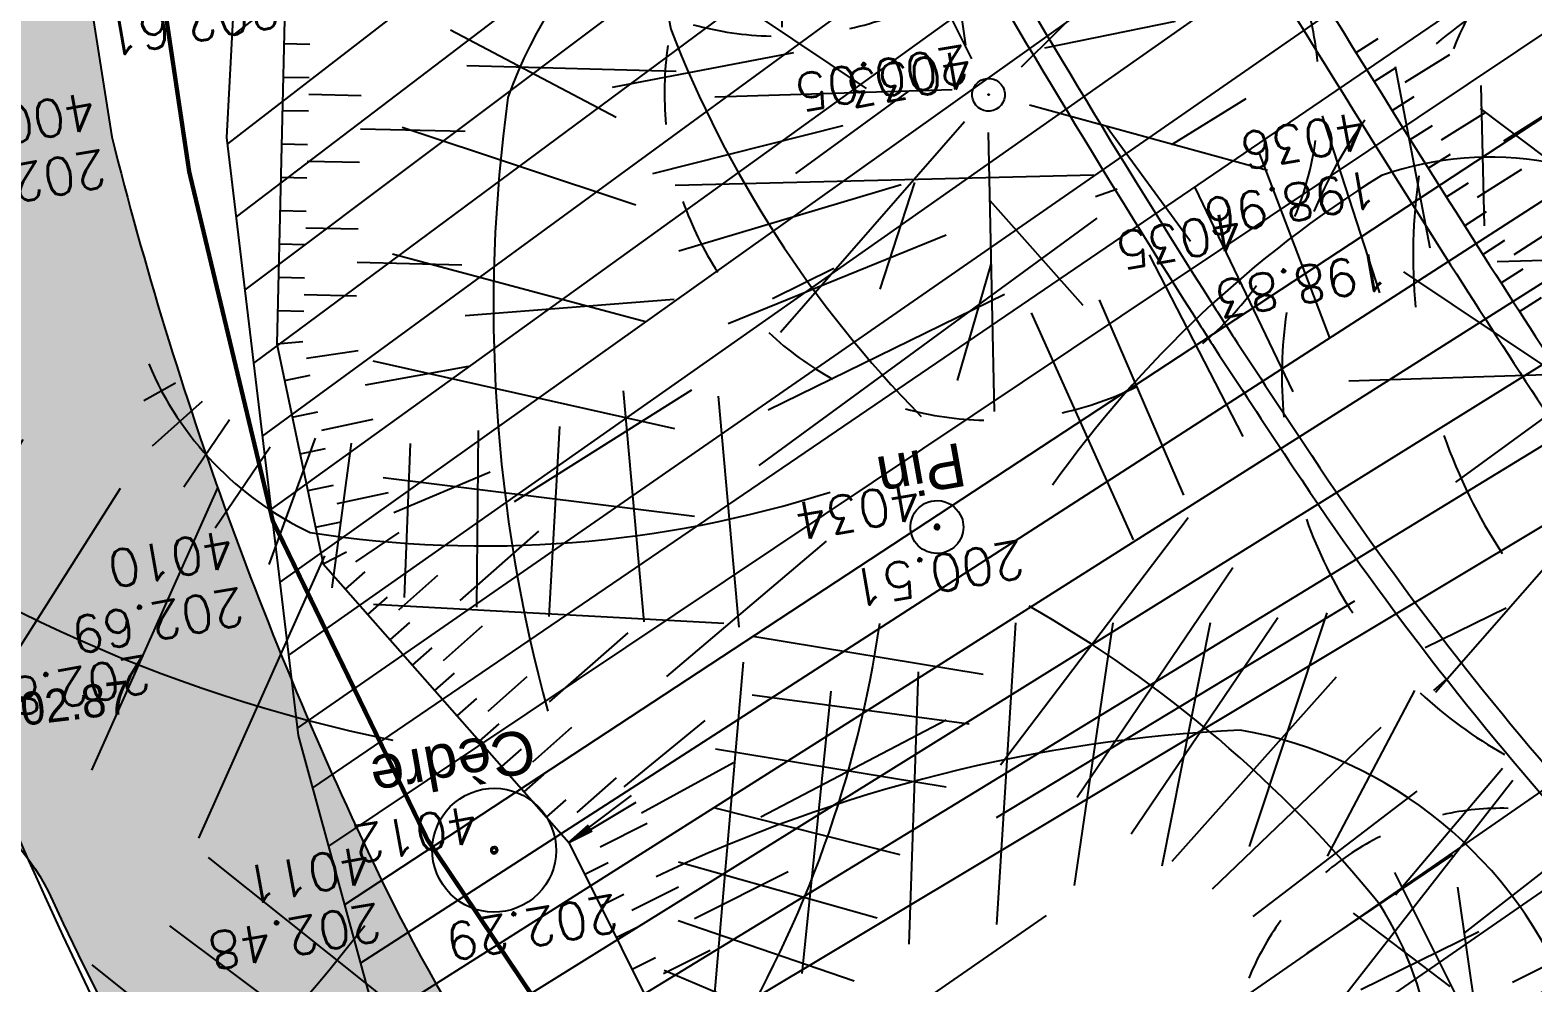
# Model space of a CAD drawing. Extents: x -2313930 to 3286427, y -3858277 to 2572692.
# Drawn here: x 471482 to 485261, y -311919 to -303184 of the extents above; entities that cross this region are included whole.
import ezdxf
from ezdxf.enums import TextEntityAlignment as Align
from ezdxf.lldxf.tags import DXFTag

# ---------------------------------------------------------------- set-up
doc = ezdxf.new("R2010")
doc.units = 0
for name, color, linetype, lineweight in [('_GAZELEC-RESERVATION 2', 132, 'Continuous', 18), ('Fond topo - P', 252, 'Continuous', 50), ('Fond topo - VOI', 252, 'Continuous', 25)]:
    doc.layers.add(name, color=color, linetype=linetype, lineweight=lineweight)
for name, color, linetype in [('Fond topo - ESPACE_BOISE', 252, 'Continuous'), ('Fond topo - TAL', 252, 'Continuous'), ('Fond topo - TAL_HAC', 252, 'Continuous'), ('Fond topo - VEG', 252, 'Continuous'), ('Fond topo - VEG_TXT_ESSENCE', 252, 'Continuous'), ('Fond topo - Z_500', 252, 'Continuous'), ('prlm-GAZ', 20, 'Continuous'), ('prlm-VRD', 2, 'Continuous'), ('SA - béton balayé', 252, 'Continuous'), ('SA - EBC', 252, 'Continuous'), ('SA - ECL-réso', 252, 'Eclairage public'), ('SA - emmarchements', 252, 'Continuous'), ('SA - EP-réso', 252, 'EP'), ('SA - EU-réso', 252, 'EU'), ('SA - limite revêtement', 252, 'Continuous')]:
    doc.layers.add(name, color=color, linetype=linetype)
for name, color, linetype, plot in [('Fond topo - N', 252, 'Continuous', False), ('Fond topo - NCACHE', 252, 'Continuous', False), ('Fond topo - ZCACHE', 252, 'Continuous', False)]:
    doc.layers.add(name, color=color, linetype=linetype, plot=plot)
doc.styles.add('2000_ARIAL', font='arial.ttf', dxfattribs={"height": 0.400000006})
doc.styles.add('Arial', font='arial.ttf')
doc.styles.add('Lignes', font='arial.ttf', dxfattribs={"height": 0.35})
doc.styles.add('SIMPLEX', font='simplex_.ttf', dxfattribs={"height": 1.25})
tags = doc.linetypes.add('Eclairage public', pattern='A,5,-0.25,["ECL",Lignes,S=1,R=0,X=0,Y=-0.18],-1.25', length=6.5).pattern_tags.tags
tags[15:16] = [DXFTag(74, 4), DXFTag(75, 0), DXFTag(340, '0'), DXFTag(46, 0.0), DXFTag(50, 0.0), DXFTag(44, 0.0), DXFTag(45, 0.0)]
tags[4:5] = [DXFTag(74, 4), DXFTag(75, 0), DXFTag(340, '0'), DXFTag(46, 0.0), DXFTag(50, 0.0), DXFTag(44, 0.0), DXFTag(45, 0.0)]
tags = doc.linetypes.add('EP', pattern='A,5,-0.25,["EP",Lignes,S=1,R=0,X=0,Y=-0.18],-1.25', length=6.5).pattern_tags.tags
tags[15:16] = [DXFTag(74, 4), DXFTag(75, 0), DXFTag(340, '0'), DXFTag(46, 0.0), DXFTag(50, 0.0), DXFTag(44, 0.0), DXFTag(45, 0.0)]
tags[4:5] = [DXFTag(74, 4), DXFTag(75, 0), DXFTag(340, '0'), DXFTag(46, 0.0), DXFTag(50, 0.0), DXFTag(44, 0.0), DXFTag(45, 0.0)]
tags = doc.linetypes.add('EU', pattern='A,5,-0.25,["EU",Lignes,S=1,R=0,X=0,Y=-0.18],-1.25', length=6.5).pattern_tags.tags
tags[15:16] = [DXFTag(74, 4), DXFTag(75, 0), DXFTag(340, '0'), DXFTag(46, 0.0), DXFTag(50, 0.0), DXFTag(44, 0.0), DXFTag(45, 0.0)]
tags[4:5] = [DXFTag(74, 4), DXFTag(75, 0), DXFTag(340, '0'), DXFTag(46, 0.0), DXFTag(50, 0.0), DXFTag(44, 0.0), DXFTag(45, 0.0)]
tags = doc.linetypes.add('L1', pattern=[1.0000000298023224, 0.6000000238418579, -0.4000000059604645]).pattern_tags.tags
tags[6:7] = [DXFTag(74, 4), DXFTag(75, 0), DXFTag(340, '0'), DXFTag(46, 0.0), DXFTag(50, 0.0), DXFTag(44, 0.0), DXFTag(45, 0.0)]
tags[4:5] = [DXFTag(74, 4), DXFTag(75, 0), DXFTag(340, '0'), DXFTag(46, 0.0), DXFTag(50, 0.0), DXFTag(44, 0.0), DXFTag(45, 0.0)]
tags = doc.linetypes.add('L16', pattern=[0.37500001490116125, 0.300000011920929, -0.07500000298023224]).pattern_tags.tags
tags[6:7] = [DXFTag(74, 4), DXFTag(75, 0), DXFTag(340, '0'), DXFTag(46, 0.0), DXFTag(50, 0.0), DXFTag(44, 0.0), DXFTag(45, 0.0)]
tags[4:5] = [DXFTag(74, 4), DXFTag(75, 0), DXFTag(340, '0'), DXFTag(46, 0.0), DXFTag(50, 0.0), DXFTag(44, 0.0), DXFTag(45, 0.0)]
tags = doc.linetypes.add('L8', pattern=[0.22500000894069674, 0.1500000059604645, -0.07500000298023224]).pattern_tags.tags
tags[6:7] = [DXFTag(74, 4), DXFTag(75, 0), DXFTag(340, '0'), DXFTag(46, 0.0), DXFTag(50, 0.0), DXFTag(44, 0.0), DXFTag(45, 0.0)]
tags[4:5] = [DXFTag(74, 4), DXFTag(75, 0), DXFTag(340, '0'), DXFTag(46, 0.0), DXFTag(50, 0.0), DXFTag(44, 0.0), DXFTag(45, 0.0)]

# ---------------------------------------------------------------- blocks, each defined once
blk = doc.blocks.new('PTOPO')
at = {"layer": 'Fond topo - NCACHE', "style": 'SIMPLEX'}
blk.add_attdef('MAT', text='', height=0.34, dxfattribs=at).set_placement((0.09999999986030161, -0.09999999962747097), align=Align.TOP_LEFT)
at = {"layer": 'Fond topo - ZCACHE', "style": 'SIMPLEX'}
blk.add_attdef('ALT', (0.09999999986030161, 0.09999999962747097), '', height=0.34, dxfattribs=at)
blk = doc.blocks.new('VEG14')
at = {"ltscale": 2, "flags": 128}
for points in [[(0.5, 0, -1), (-0.5, 0, -1)], [(0.016, 0, -1), (-0.016, 0, -1)]]:
    blk.add_lwpolyline(points, format="xyb", close=True, dxfattribs=at)
blk = doc.blocks.new('RESINEUX')
at = {"ltscale": 2}
for p, q in [((-0.11416789, 0.298849749), (-0.014171327, 0.318849062)), ((-0.11416789, 0.258851124), (-0.004171670000000001, 0.288850093)), ((-0.104168234, 0.218852498), (0.015827643, 0.258851124)), ((0.325816989, 0.248851468), (0.345816302, 0.168854217)), ((0.365815615, 0.248851468), (0.365815615, 0.188853529)), ((0.285818364, 0.238851811), (0.325816989, 0.15885456)), ((0.395814584, 0.238851811), (0.395814584, 0.188853529)), ((0.425813553, 0.228852155), (0.415813896, 0.188853529)), ((-0.094168577, 0.178853873), (0.015827643, 0.218852499)), ((0.245819739, 0.218852498), (0.29581802, 0.138855248)), ((0.445812866, 0.208852842), (0.435813209, 0.188853529)), ((0.205821113, 0.198853186), (0.265819051, 0.108856279)), ((-0.094168577, 0.128855591), (0.035826955, 0.18885353)), ((0.165822488, 0.178853873), (0.225820426, 0.07885731)), ((-0.08416892100000001, 0.08885696600000001), (0.035826955, 0.148854904)), ((0.115824206, 0.148854904), (0.205821113, 0.038858684)), ((-0.074169264, 0.058857997), (0.05582626800000001, 0.118855935)), ((0.06582592400000001, 0.118855935), (0.155822831, 0.008859715)), ((-0.124167546, -0.091136848), (-0.11416789, 0.098856622)), ((-0.41415758, 0.018859372), (-0.374158955, 0.08885696600000001)), ((-0.374158955, -0.011139597), (-0.33416033, 0.08885696600000001)), ((-0.33416033, -0.03113891), (-0.294161704, 0.08885696600000001)), ((-0.294161704, -0.051138223), (-0.264162735, 0.08885696600000001)), ((-0.254163079, -0.06113787900000001), (-0.234163766, 0.08885696600000001)), ((-0.204164797, -0.071137536), (-0.204164797, 0.08885696600000001)), ((-0.164166172, -0.08113719200000001), (-0.164166172, 0.08885696600000001)), ((0.045826612, -0.14113513), (0.125823863, -0.001139941)), ((0.09582489300000001, -0.151134786), (0.175822144, -0.03113891)), ((0.135823519, -0.161134443), (0.225820426, -0.051138223)), ((-0.104168234, -0.06113787900000001), (0.025827299, -0.14113513)), ((0.185821801, -0.171134099), (0.265819051, -0.08113719200000001)), ((-0.11416789, -0.101136505), (-0.004171670000000001, -0.171134099)), ((0.235820082, -0.191133412), (0.315817333, -0.111136161)), ((-0.124167546, -0.151134786), (-0.014171327, -0.211132724)), ((0.275818708, -0.201133068), (0.345816302, -0.151134786)), ((-0.134167203, -0.191133412), (-0.014171327, -0.261131006)), ((-0.134167203, -0.231132037), (-0.034170639, -0.301129632)), ((-0.144166859, -0.271130662), (-0.054169952, -0.341128257)), ((-0.154166515, -0.311129288), (-0.074169264, -0.3911265390000001)), ((-0.174165828, -0.341128257), (-0.124167546, -0.411125851)), ((-0.204164797, -0.36112757), (-0.174165828, -0.431125164)), ((-0.234163766, -0.381126882), (-0.22416411, -0.431125164)), ((-0.264162735, -0.3911265390000001), (-0.264162735, -0.431125164))]:
    blk.add_line(p, q, dxfattribs=at)
for centre, major_axis, ratio, start_param, end_param in [((0.626553274, 0.375004286), (0.495806787, 0.495806787), 0.9999999999992479, 2.407115294926716, 2.808261770600389), ((0.346817063, 0.020858942), (0.141416496, 0.141416496), 0.9999999999984862, 0.2082352305735228, 0.9403659464662355), ((0.6156107310000001, -0.413017298), (-0.494244527, 0.494244527), 0.9999999999994863, 5.940864207087385, 6.402329262634387), ((-0.271161699, 0.231851691), (-0.148487321, 0.148487321), 0.999999999999426, 1.039500649605982, 1.948537937165391), ((-0.132308309, 0.771717634), (0.5413446150000001, 0.5413446150000001), 0.999999999999071, 3.63264165587472, 4.003214602841574), ((0, 0), (-0.001131371, 0.001131371), 0.99999999997417, 3.926990817000156, 7.06858347058995), ((0, 0), (-0.001131371, 0.001131371), 0.99999999997417, 0.7853981634103633, 3.926990817000156), ((-0.091248273, -0.737988308), (0.495574425, 0.495574425), 0.9999999999996342, 0.1822567691657557, 0.5883250715815413), ((-0.744748968, -0.046828497), (-0.4953887950000001, 0.4953887950000001), 0.9999999999996526, 3.509030027783859, 3.906773112117224), ((0.162823386, -0.300130027), (-0.141416496, 0.141416496), 0.9999999999997603, 3.670881203304562, 4.697745667496582), ((-0.265161906, -0.212133051), (-0.141416496, 0.141416496), 0.9999999999999891, 2.259520706035595, 3.289317319450373)]:
    blk.add_ellipse(centre, major_axis=major_axis, ratio=ratio, start_param=start_param, end_param=end_param, dxfattribs=at)
blk = doc.blocks.new('VEG12')
at = {"ltscale": 2}
for p, q in [((0.01815258799999997, 0.057406781), (0.100441039, 0.47293725)), ((0.05749608, 0.253444298), (0.145517598, 0.414706841)), ((0.037902722, 0.15845596), (-0.06593155700000003, 0.344147082)), ((-0.158788295, 0.086017079), (-0.245985314, 0.284587218)), ((0.04981112299999996, 0.033821695), (0.391570728, 0.285894318)), ((0.143890955, 0.107467204), (0.230033352, 0.253971609)), ((0.2917471699999999, 0.208620217), (0.392372872, 0.233301274)), ((-0.05229389700000003, 0.02983962500000001), (-0.383643778, 0.204631851)), ((-0.25001839, 0.135126714), (-0.3755999820000001, 0.091127132)), ((0.122915307, -0.02992704099999999), (0.317230371, 0.05540147100000001)), ((0.057557527, -0.01766878999999999), (0.411943876, -0.08413611500000001)), ((-0.05265807700000003, -0.029192154), (-0.412380265, -0.256628677)), ((-0.09359106700000003, -0.049762263), (-0.2956446150000001, -0.04653133200000001)), ((0.184132294, -0.04763066399999999), (0.323120213, -0.192805613)), ((0.01825986499999999, -0.057372749), (0.107637982, -0.4128258760000001)), ((0.02259491799999996, -0.07955337300000001), (0.001649748999999978, -0.36183712)), ((-0.151821475, -0.09483882200000002), (-0.2999525240000001, -0.315936062)), ((0.05371548199999998, -0.188497704), (0.197263789, -0.356749422))]:
    blk.add_line(p, q, dxfattribs=at)
for start, end in [(90, 103.8461539085843), (62.30769199853572, 76.15384597947835), (117.6923078993823, 131.5384619204946), (34.61538499867542, 48.46153799321151), (145.3846149358338, 159.2307690506909), (6.923076979206323, 20.76923090842763), (173.0769230068974, 186.9230769931026), (339.2307689837768, 353.0769230207937), (200.7692310571047, 214.6153850641662), (311.5384620067885, 325.3846150013246), (228.4615380795054, 242.3076921006177), (283.8461540205217, 297.6923080014643), (256.1538460914157, 270)]:
    blk.add_arc((0, 0), 0.496982058, start, end, dxfattribs=at)
blk = doc.blocks.new('A$C1F970F0F')
at = {"layer": 'SA - béton balayé'}
h = blk.add_hatch(dxfattribs=at)
h.set_pattern_fill('BETON_BALAYE', color=256, scale=49.99999999999999, angle=-10.72360141139323, style=0, pattern_type=2)
h.set_pattern_definition([(349.2763985886067, (-277130161.1279894, -473864756.7787022), (117.3825536141096, 28.65896207176165), [749.9999999999999, -99.99999999999999, 250, -49.99999999999999]), (349.2763985886067, (-277130091.1375459, -473864744.5890418), (-36.75306622226226, 74.64222748057564), [150, -16.5, 299.9999999999999, -37.49999999999999]), (349.2763985886067, (-277130128.6565508, -473864719.6726964), (261.6928111209335, -15.46358973923611), [399.9999999999999, -69.99999999999999, 200, -49.99999999999999])])
edge = h.paths.add_edge_path()
edge.add_line((-3029.358420432381, 2725.663300409979), (-3176.503412120477, 2699.68824411886))
edge.add_line((-3176.503412120477, 2699.68824411886), (-3197.938926788104, 2817.762816654752))
edge.add_line((-3197.938926788104, 2817.762816654752), (-2585.414526747907, 2927.205998263748))
edge.add_line((-2585.414526747906, 2927.205998263748), (-2578.826355698741, 2888.03185968563))
edge.add_line((-2578.826355698741, 2888.03185968563), (-1904.134724859205, 2936.930201529326))
edge.add_line((-1904.134724859205, 2936.930201529326), (-556.7846852388789, 3176.476094804919))
edge.add_arc((-574.2892230096678, 3274.932131851878), 100.0000003678063, 280.0812987824421, 378.0302388281741)
edge.add_arc((1605.009413828708, 4000.887508871435), 2197.033974330638, 193.9407361550014, 198.4415558139132, ccw=False)
edge.add_line((-527.3118890800722, 3471.582166447442), (-688.4548001430187, 4457.417421807394))
edge.add_arc((-1789.293175567613, 4303.567778650573), 1111.537152553589, 7.955943186170549, 45.96465422619263)
edge.add_arc((19.33927830369248, 6251.945001042874), 1547.302139566071, 192.879059078743, 227.9674271135737, ccw=False)
edge.add_line((-1489.03695480859, 5907.060889278498), (-1560.044395075191, 6307.792480241876))
edge.add_line((-1560.044395075191, 6307.792480241875), (-1284.318385454477, 6356.528171834126))
edge.add_line((-1284.318385454477, 6356.528171834125), (-1215.319194815332, 5966.159823136683))
edge.add_arc((19.3392790080029, 6251.94500138343), 1267.302140410601, 193.0326782619799, 228.1653141634967)
edge.add_arc((-1789.293174348239, 4303.567779083163), 1391.537151259583, 7.955943178051314, 46.18746477798038, ccw=False)
edge.add_line((-411.1498586048565, 4496.172671736105), (-275.2797675438888, 3639.964293068523))
edge.add_arc((3153.449018752114, 4499.098145884332), 3534.726590138055, 194.066934089328, 205.9179933813439)
edge.add_arc((1360.60453142281, 3627.843744498979), 1541.393806160593, 205.917993299705, 223.4935397732298)
edge.add_arc((5328.644473156121, 7392.522830198402), 7011.142392459067, 223.4935397712739, 227.6166324867172)
edge.add_line((602.5175779411827, 2213.735113210599), (898.3231051051232, 2004.633868360899))
edge.add_line((898.3231051051231, 2004.633868360899), (847.6940603821262, 1728.843869632567))
edge.add_arc((1998.283496401869, 4025.384621252822), 2568.648569604794, 204.8031901930446, 243.3886814322684, ccw=False)
edge.add_arc((-512.7503180231788, 2859.286821588871), 199.9999996293523, 26.27723080957601, 100.08129874951)
edge.add_line((-547.7593932520969, 3056.198894580915), (-1889.254979973833, 2817.69386697183))
edge.add_line((-1889.254979973833, 2817.69386697183), (-1913.538162964921, 2815.933940840666))
edge.add_line((-1913.538162964921, 2815.933940840666), (-2036.659527240996, 1231.702232686619))
edge.add_line((-2036.659527240996, 1231.702232686619), (-2036.482519291774, 133.7400379066587))
edge.add_arc((-1936.482520511362, 133.7561594007732), 100.0000000799253, 180.0092369357546, 270.0092369145096)
edge.add_line((-1936.466399054336, 33.7561606747783), (-1436.448871649034, 33.83677102289278))
edge.add_line((-1436.448871649034, 33.83677102289275), (-1436.428442326689, -86.1632271734652))
edge.add_line((-1436.42844232669, -86.1632271734652), (-1936.447053287466, -86.24383772407744))
edge.add_arc((-1936.482520706155, 133.7561592480878), 219.9999998311147, 180.0092368832574, 270.00923697005237, ccw=False)
edge.add_line((-2156.482517686297, 133.7206921626651), (-2156.660235340263, 1236.084975973609))
edge.add_line((-2156.660235340263, 1236.084975973609), (-2034.581792946551, 2807.161291871891))
edge.add_line((-2034.581792946552, 2807.16129187189), (-3029.358420432381, 2725.663300409979))
at = {"layer": 'SA - EBC'}
h = blk.add_hatch(dxfattribs=at)
h.set_pattern_fill('_USER', color=256, scale=74.99999999999999, angle=-325.7236014113932, style=0, pattern_type=0)
h.set_pattern_definition([(34.27639858860678, (-277130161.1279894, -473864756.7787022), (-42.238928459823, 61.97477650275113), [])])
edge = h.paths.add_edge_path()
edge.add_line((5801.470568619522, -3162.013069131843), (4083.559282644929, -3271.123614088357))
edge.add_line((4083.559282644929, -3271.123614088356), (4014.481307725509, -3717.332461968055))
edge.add_line((4014.48130772551, -3717.332461968055), (3135.517961824245, -3810.19300101904))
edge.add_line((3135.517961824245, -3810.19300101904), (2274.245008604417, -3693.648081323564))
edge.add_line((2274.245008604417, -3693.648081323564), (1554.636776175834, -3420.099318784944))
edge.add_arc((2508.775769578408, -2315.674454232369), 1459.498372788833, 157.1868533427094, 229.1754823893534, ccw=False)
edge.add_arc((1966.013830892235, -2087.371785851423), 870.6752834691503, 94.3015183869224, 157.1868533106914, ccw=False)
edge.add_line((1900.708697991695, -1219.149067345796), (2859.239020416566, -1223.495634912559))
edge.add_arc((3100.860739749298, 1265.329539486049), 2500.526305395239, 264.4549516394795, 302.9422754293212)
edge.add_arc((4209.331858878893, -445.3369775435177), 462.1229708170858, 302.9422754305585, 376.8336969250394)
edge.add_arc((2214.122706379954, -1049.006753214115), 2546.655714682971, 16.8336969158998, 38.14703645440247)
edge.add_arc((3041.32627014761, -399.2990096244524), 1494.806919462396, 38.14703657403813, 72.97328584086019)
edge.add_line((3479.031970107599, 1029.988031775616), (2182.437305702805, 1414.38613606858))
edge.add_line((2182.437305702805, 1414.38613606858), (1056.590900019184, 1822.819186472099))
edge.add_arc((1766.412018482452, 3779.442320525911), 2081.398594438606, 212.7495497786225, 250.0603089288685, ccw=False)
edge.add_line((15.86575126143373, 2653.472571668582), (-104.0907319930869, 3091.26353710603))
edge.add_line((-104.0907319930869, 3091.26353710603), (-169.6986146466322, 3639.54836895815))
edge.add_line((-169.6986146466322, 3639.548368958149), (-35.58090533515337, 6158.014854826562))
edge.add_arc((-194.3533792400212, 7143.826589584332), 998.5156357593988, 279.1493507374978, 373.962283499627)
edge.add_arc((2392.201579171132, 7786.918955579627), 1666.786287877102, 172.6269749467245, 193.9622835974407, ccw=False)
edge.add_arc((-45.50651600643437, 8102.354993671941), 791.2455775503726, -7.373025019439765, 16.43829965925021)
edge.add_line((713.3969204091394, 8326.263765657093), (486.7428317772967, 9142.81155059313))
edge.add_line((486.7428317772967, 9142.811550593131), (1338.845530021721, 9564.23852196786))
edge.add_line((1338.845530021721, 9564.23852196786), (1632.623584095551, 8945.24637913095))
edge.add_line((1632.623584095551, 8945.246379130947), (1394.029444699765, 8829.874494032001))
edge.add_line((1394.029444699765, 8829.874494032001), (1731.997733793977, 8131.230781666551))
edge.add_arc((1233.216649704336, 7889.945865525577), 554.0766919865823, -19.640967550384175, 25.815335324856676, ccw=False)
edge.add_line((1755.055695752756, 7703.706797235046), (1558.214479468655, 6807.520788570679))
edge.add_line((1558.214479468655, 6807.52078857068), (1570.021725572625, 6609.158708993335))
edge.add_line((1570.021725572625, 6609.158708993335), (1852.913141606868, 5734.125706863067))
edge.add_line((1852.913141606869, 5734.125706863067), (2726.748207475315, 4020.986816292172))
edge.add_line((2726.748207475315, 4020.986816292172), (3802.352916265851, 4004.947770972833))
edge.add_arc((8355.58168857983, 5950.706307988518), 4951.552134169374, 203.138762427905, 230.8301436200186)
edge.add_arc((13583.66465597079, 12367.85935474512), 13228.79229856088, 230.8301435441083, 233.1638398044412)
edge.add_line((5652.622255943647, 1780.153648245416), (4998.697813068342, 1820.441475819727))
edge.add_line((4998.697813068342, 1820.441475819727), (4863.841220233488, 767.0816613875431))
edge.add_line((4863.841220233488, 767.0816613875434), (5595.355488733695, 631.185878681516))
edge.add_line((5595.355488733695, 631.1858786815158), (5852.747939948536, -2020.707044821664))
edge.add_line((5852.747939948536, -2020.707044821665), (5881.394298709887, -2966.563612924887))
edge.add_line((5881.394298709887, -2966.563612924887), (5801.470568619523, -3162.013069131842))
at = {"layer": 'Fond topo - ESPACE_BOISE', "linetype": 'L1', "ltscale": 2, "flags": 128}
blk.add_lwpolyline([(5801.470568619522, -3162.013069131843), (4083.559282644929, -3271.123614088356), (4014.48130772551, -3717.332461968055), (3135.517961824245, -3810.19300101904), (2274.245008604417, -3693.648081323564), (1554.636776175834, -3420.099318784944, -0.3248648439675891), (1163.447808694293, -1749.787382690587, -0.2814891279475962), (1900.708697991695, -1219.149067345796), (2859.239020416566, -1223.495634912559, 0.1695292870025676), (4460.631470672048, -833.159289007697, 0.3340686001642133), (4651.652558133293, -311.5085830883972, 0.09326601102169153), (4216.884593398947, 524.0158635944096, 0.153138720952933), (3479.031970107599, 1029.988031775616), (2182.437305702805, 1414.38613606858), (1056.590900019184, 1822.819186472099, -0.1642525569996709), (15.86575126143373, 2653.472571668582), (-104.0907319930869, 3091.26353710603), (-169.6986146466322, 3639.548368958149), (-35.58090533515337, 6158.014854826562, 0.4390366150430304), (774.660880078399, 7384.751557306568, -0.09336270405047195), (739.1967976091219, 8000.81547627212, 0.104271961321091), (713.3969204091394, 8326.263765657093), (486.7428317772967, 9142.811550593131), (1338.845530021721, 9564.23852196786), (1632.623584095551, 8945.246379130947), (1394.029444699765, 8829.874494032001), (1731.997733793977, 8131.23078166655, -0.2009829630843761), (1755.055695752756, 7703.706797235046), (1558.214479468655, 6807.52078857068), (1570.021725572625, 6609.158708993335), (1852.913141606869, 5734.125706863067), (2726.748207475315, 4020.986816292172), (3802.352916265851, 4004.947770972833, 0.121417881002313), (5228.074839294609, 2111.882341611708, 0.01018302282179253), (5652.622255943647, 1780.153648245416), (4998.697813068342, 1820.441475819727), (4863.841220233488, 767.0816613875434), (5595.355488733695, 631.1858786815158), (5852.747939948536, -2020.707044821665), (5881.394298709887, -2966.563612924887)], format="xyb", close=True, dxfattribs=at)
at = {"layer": 'Fond topo - TAL', "ltscale": 2, "flags": 128}
blk.add_lwpolyline([(326.5874361741029, 6934.277888681679), (154.5266645080367, 6696.18938446092), (-23.15330993292173, 6375.071069854245), (-73.29631093279454, 6208.62959467591), (-53.8234796356885, 6061.146759386321), (86.4888479495869, 5471.591119861134, 0.01722442098464425), (129.97991843764, 5248.447707122207, 0.04305158201332675), (156.6962692329145, 5165.89328581306, 0.001177569187106519), (288.7262051695561, 4854.818806213309, 0.002427729877448871), (353.7652923847066, 4704.601868587385, 0.001967021161989692), (549.0907941365347, 4264.129026357991, 0.009053492578674051), (593.1904405228829, 4170.316842733927, 0.02150890567281686), (636.5964601363955, 4090.965983886839, 0.003755858169683042), (915.1790338134194, 3637.676007459706, 0.006031040945216099), (1083.48216712083, 3375.471667268685, 0.00802460262229775), (1215.230051965082, 3182.380892527764, 0.04845863212810597), (1353.845161281849, 3021.647899063959, 0.03430654887041581), (1587.218203759953, 2827.571393603016, 0.02760387584933579), (1841.004476506138, 2664.922660125497, 0.04574181501611826), (2003.903305584298, 2591.524969362378, 0.003041655342484329), (2128.066175749572, 2549.574265137623, 0.0008412878209468677), (2579.291929444297, 2401.013402857036, 0.002454288222013147), (2685.599562577863, 2366.787815405855, 0.01966671475607495), (2978.214498647599, 2337.569878244019)], format="xyb", dxfattribs=at)
blk.add_lwpolyline([(-123.5302720137822, 5221.471523133365), (-191.6498956813264, 5149.89069116634), (-250.1124419443469, 5002.430873541515), (-244.3641489511899, 4796.956972106978), (-172.4301427361494, 4538.765070982538), (-111.4085088218977, 4273.775672655443), (-102.3376064494456, 4066.634682282455), (-116.1263785536438, 3786.61701452102), (-123.9270524247917, 3450.200434356116), (-81.42352560867835, 3248.694998352735), (143.8016482546598, 2993.0819321279), (288.7744518628505, 2702.713250865253), (508.5369932070888, 2483.767469360457), (868.9328981152057, 2247.251295349618), (1243.079527777024, 2039.408481325549), (1662.380454104952, 1891.644250489091), (2378.37961133611, 1685.062536819512), (2867.518686564626, 1567.612339461884), (3061.566353946116, 1579.164582815518)], dxfattribs=at)
at = {"layer": 'Fond topo - TAL', "linetype": 'L8', "ltscale": 2, "flags": 128}
blk.add_lwpolyline([(-63.23358046186843, 5077.943471481794, 0.001164838968751395), (64.42947420685016, 4777.89975960889, 0.002306011098395101), (130.0215848221804, 4626.662835981376, 0.0003060880427634036), (356.9048927005607, 4110.931458132799, 0.003733443309130319), (375.9689084704831, 4068.529526615886, 0.02303033537768723), (475.4629721859155, 3875.558734712552, 0.01069699115838556), (715.4764655276399, 3478.30473080792, 0.003771884424086066), (740.1724830218425, 3439.980420707743, 0.001382538214981839), (808.2302511846644, 3336.719140848139, 0.03661887789284379), (1071.48734658447, 2996.607174378017, 0.03752440099679374), (1374.712635785152, 2706.162417103847, 0.04028550190851635), (1660.058710568117, 2507.436119634723, 0.04917095924580399), (1920.444230747757, 2388.162099736444, 0.006033711204905718), (2066.407865123713, 2339.918894315406, 0.002063562969709008), (2494.220251978703, 2206.165126707459, 0.007761415611758534), (2667.640730808191, 2155.664307453178, 0.004421614268413964), (2971.465127237233, 2075.16492764128), (3290.411917373396, 1958.78108909967)], format="xyb", dxfattribs=at)
at = {"layer": 'Fond topo - TAL_HAC', "ltscale": 2}
for p, q in [((-117.5446829342457, 3725.450363391404), (-93.55113220873693, 3724.894011980295)), ((865.5230547376699, 3717.363435445399), (885.9088816936849, 3730.029060689735)), ((910.6965879930332, 3690.197730169674), (951.4346271955858, 3715.583004352322)), ((-118.2538350354707, 3694.867038046696), (-94.26028445900272, 3694.310686474237)), ((50.13362594780313, 3705.511236593293), (242.058033147349, 3700.12403593091)), ((882.0515716732968, 3690.786335348793), (902.4261977260171, 3703.469971051198)), ((1000.978134179064, 3636.492146328977), (1082.202199552421, 3687.664904705596)), ((-94.61486047841777, 3679.019023653793), (-46.62775921109937, 3677.906320487215)), ((898.6035689922455, 3664.223852537212), (918.9669782822382, 3676.925488904797)), ((-118.9629872282015, 3664.283712719317), (-94.96943656022756, 3663.727361129529)), ((943.7883794853117, 3637.219052247899), (984.4620182398621, 3662.707385329285)), ((-47.33691136917162, 3647.322995342847), (48.63729123478231, 3645.097589375713)), ((915.1790338134194, 3637.676007459706), (935.5312104008405, 3650.395634525235)), ((-119.6721393814141, 3633.700387100091), (-95.67858877028755, 3633.144035710644)), ((931.7241160376984, 3611.273782797663), (952.0455486841649, 3624.042469948901)), ((-96.03316486387939, 3617.852372999036), (-48.04606352724386, 3616.73967019848)), ((976.9440596897473, 3584.592630955123), (1017.494250038542, 3610.276907533343)), ((-120.3812916088034, 3603.117061589701), (-96.38774090617096, 3602.560710182925)), ((241.1793007115678, 3595.656522147989), (625.0600450166896, 3605.22596258261)), ((948.3328423430683, 3584.911547778755), (968.6234128369675, 3597.729221003459)), ((626.5700032906647, 3585.389354279882), (646.6433619443543, 3592.232600821656)), ((-121.0904437273576, 3572.533736153487), (-97.09689315088951, 3571.977384581028)), ((965.0051161965127, 3558.589456230548), (985.2647064683504, 3571.456041015623)), ((-97.45146915297539, 3556.68572185209), (-49.464367885657, 3555.573018685512)), ((318.2932152186466, 3338.642693192222), (628.0799615868285, 3565.552745593801)), ((1010.353263547395, 3532.126790341024), (1050.779061572268, 3558.00641267393)), ((-121.7995959776233, 3541.950410647429), (-97.80604528677293, 3541.394059053308)), ((981.7408405603588, 3532.30766131788), (1001.969332734059, 3545.223082544875)), ((-50.17352008393493, 3524.989693453971), (45.80068253734828, 3522.764287578342)), ((998.5399179900166, 3506.06631580871), (1018.737194360732, 3519.030498137173)), ((-122.5087480788482, 3511.367085302721), (-98.51519744484517, 3510.810733908942)), ((-98.86977357864271, 3495.519071110159), (-50.88267224200717, 3494.406368309604)), ((48.88296097208433, 3476.24579712825), (240.3005683853093, 3491.189008818264)), ((1015.402250720626, 3479.865572531651), (1035.56819376721, 3492.878440965492)), ((-123.2179003235667, 3480.783759700824), (-99.22434959805787, 3480.227408289716)), ((-123.9270524247917, 3450.200434356116), (-100.029321191123, 3452.413676724721)), ((-96.69458501753206, 3436.991599447602), (-49.23440680847591, 3444.170142815304)), ((-116.8431313680304, 3416.616194958239), (-93.3598488841468, 3421.569522083309)), ((-42.50090461855518, 3412.634979987798), (51.96523938394387, 3429.727306682491)), ((94.02325338375101, 3305.734621913803), (256.5396115652008, 3407.971764549844)), ((-109.7592100880519, 3383.031955612877), (-86.27592782738554, 3387.985282685433)), ((-82.73396719606103, 3371.193162966999), (-35.76740242863457, 3381.099817160292)), ((-102.6752890312906, 3349.447716215001), (-79.19200667911855, 3354.401043270227)), ((-95.59136783103588, 3315.863477074312), (-72.1080854559873, 3320.816804125206)), ((-16.63504851020946, 3295.58740799747), (71.75749663186161, 3333.040818577045)), ((-68.56612488219764, 3304.024684228093), (-21.59956013210046, 3313.93133832988)), ((-88.50744671742723, 3282.279237476094), (-65.02416434237875, 3287.232564526988)), ((-51.45703825481314, 3250.391395970239), (-11.67053670530686, 3277.243477630401)), ((44.26044984275597, 3214.962792491761), (116.2890100039289, 3278.428425180716)), ((233.5493464162303, 3145.206850815207), (380.0468188603102, 3269.313621647256)), ((-81.42352560867835, 3248.694998352735), (-59.97270680072586, 3259.458937019149)), ((-60.94850973359496, 3225.457446675046), (-42.9413696860239, 3241.323854916997)), ((-12.22884603596367, 3206.467527668219), (23.78543404739628, 3238.200343964777)), ((-40.47349401241195, 3202.219895310865), (-22.46635401682863, 3218.086303278299)), ((535.8314019052373, 3015.985046657021), (864.4581857544691, 3214.631558914041)), ((-19.99847810266999, 3178.982343816187), (-1.991338089757392, 3194.848751875127)), ((28.72118556030273, 3159.992424626349), (64.73546567832125, 3191.725241105919)), ((126.1605130872766, 3122.012586682539), (198.1890731222852, 3185.478219205811)), ((0.4765375838545651, 3155.744792268996), (18.48367763142562, 3171.611200510947)), ((20.95155337921426, 3132.50724079598), (38.95869339212675, 3148.373648854919)), ((69.67121720855687, 3113.517321858997), (105.6854971602054, 3145.250138085711)), ((936.8638162414624, 3132.444797933949), (949.1009834864695, 3143.301176898291)), ((41.42656921477953, 3109.269689410137), (59.43370926235048, 3125.136097652089)), ((61.90158499280994, 3086.032137845616), (79.90872502305177, 3101.898545996061)), ((194.4683923688008, 3044.317797819194), (268.909619635999, 3104.935482533437)), ((319.7506010131476, 3016.561048654519), (489.8308960342293, 3105.649169432431)), ((110.6212487250996, 3067.0422190218), (146.6355287564718, 3098.775035043841)), ((82.37660078816947, 3062.7945863726), (100.383740858617, 3078.660994610218)), ((210.4934008187135, 3020.436088868065), (294.6515296836455, 3066.624933419359)), ((102.8516166237348, 3039.557034986758), (120.8587566713059, 3055.423443228708)), ((151.571280321366, 3020.567115979931), (187.5855603873969, 3052.299932184983)), ((772.8802635147189, 2747.642515330168), (1009.269446934344, 3050.258036914865)), ((123.326632384436, 3016.31948333073), (141.3337724548835, 3032.185891568349)), ((162.980543334086, 3007.496612839373), (201.3512243675341, 3036.33566354491)), ((164.3694889305298, 3005.434137228762), (205.5189947580064, 3030.146849850398)), ((143.8016482546598, 2993.0819321279), (161.8087882675724, 3008.948340186839)), ((143.8016482546598, 2993.0819321279), (162.6068026182677, 3007.993879076039)), ((143.8016482546598, 2993.0819321279), (163.3542839757274, 3006.999346711542)), ((143.8016482546598, 2993.0819321279), (164.0492237408897, 3005.967415727753)), ((143.8016482546598, 2993.0819321279), (164.6897541943466, 3004.900858620937)), ((172.5227945452226, 2989.284107892214), (215.4678068794207, 3010.725327885732)), ((143.8016482546598, 2993.0819321279), (165.2741543500121, 3003.802541996065)), ((158.2989285306984, 2964.04506394186), (179.7714346607093, 2974.765673993037)), ((258.9596479085652, 2923.614723763482), (344.8496722975844, 2966.497164277364)), ((201.5173552234642, 2931.210371685818), (244.4623675410207, 2952.65159196685)), ((172.7962089155722, 2935.008195829998), (194.2687150282537, 2945.728805789669)), ((423.9005921134531, 2817.134388212753), (581.8319077242576, 2926.320923607092)), ((187.2934893059931, 2905.971327622297), (208.7659954360039, 2916.691937673474)), ((230.5119160334173, 2873.136635549267), (273.4569282019331, 2894.577855668949)), ((201.7907696735376, 2876.934459418929), (223.2632758382069, 2887.655069653117))]:
    blk.add_line(p, q, dxfattribs=at)
at = {"layer": 'Fond topo - VOI', "linetype": 'L16', "ltscale": 2, "flags": 128}
for points in [[(56.86273404000667, 5466.869533712125, 0.01722442130375293), (100.7490957892572, 5241.697965665058, 0.04305158241120926), (129.0531697791089, 5154.237426918125, 0.001177569187763674), (261.1383144067263, 4843.032870582231, 0.002427729493112618), (326.2931529755457, 4692.548588717941, 0.001967020956825959), (521.7143402869494, 4251.859969264527, 0.009053493585175633), (566.2761374997808, 4157.064661844938, 0.02150890483590385), (610.9202550321957, 4075.450427662592, 0.003755857879048691), (889.7388132796558, 3621.776473779397, 0.006031040761159129), (1058.432869866898, 3358.963102764782, 0.008024603406108846), (1190.723453779874, 3165.076943838002, 0.04845863152505209), (1333.12735334017, 2999.950607903149, 0.03430654925623074), (1569.661950786684, 2803.244906391133, 0.02760387630777388), (1826.234968976132, 2638.810179415927, 0.04574181495738096), (1994.127830099467, 2563.162316615725, 0.003041655411540011), (2118.636492087664, 2521.094780365128, 0.0008412879643141841), (2569.95813666258, 2372.502347187572, 0.002454288050361413), (2676.546111865867, 2338.186503763289, 0.001190149676915431), (2896.85720450872, 2269.025802803667, 0.2729859319538775), (3085.813253685456, 2299.397294490318, 0.5229621065076793), (3073.34446760256, 2445.294900231599, -0.00786055030879591), (2869.230622651343, 2582.682530549924, -0.01612499385767952), (2773.036716856073, 2654.363904177509, -0.005612051181520921), (2370.270541471567, 2982.65658904875, -0.02310981858493283), (2277.152658593871, 3067.906028562828, -0.02656853706870258), (2137.194908309708, 3224.251464528256, -0.03868213082134395), (2055.787146643901, 3343.322260046691, -0.007175393436975411), (1980.62549295001, 3478.319814973278, -0.004924544095459816), (1875.904400606205, 3677.607318775999, -0.003633774744343019), (1743.337332500545, 3940.727413854674, -0.005756498423518589), (1662.78697956522, 4108.366851243539, -0.02086462172059421), (1566.769855111369, 4338.874712779702, -0.01528835093536459), (1458.819309716361, 4662.036551636573, -0.009986619233383176), (1389.785193736479, 4909.697668854853, -0.02421681082814337), (1368.352793964908, 5013.586465003814, -0.004068535890819898), (1349.677914238661, 5139.809412170728, -0.001171863945288602), (1289.438857186837, 5578.685241930464, -0.00152953393264567), (1227.595236878256, 6048.061317698067, -0.006277708744472327), (1214.314274635904, 6162.648167620609, -0.02954878833963652), (1210.354884519365, 6253.085519557625, -0.007897955815137008), (1220.885509931378, 6591.326589082498, -0.009534637172886556), (1239.547369758186, 6873.72407204614, -0.03049426633253396), (1252.434107135826, 6961.345490526273, -0.01959706265007154), (1271.710791750347, 7038.058871881049, -0.007385007286054106), (1333.748061266518, 7238.506499872628, -0.00703834365838784), (1410.346328429002, 7462.873897527673, -0.02475780953821647), (1436.145647660488, 7525.181389840833, -0.03116737178628414), (1471.634894757119, 7589.471303993479, 0.01624541013141497), (1543.319578909271, 7710.6426178109, 0.01140558707328078), (1607.813491966961, 7834.851061375523, 0.007490832612850338), (1698.790012244002, 8027.532514171119, 0.04894958720658051), (1711.858641002832, 8065.895651161012, 0.0172000170103988), (1734.285776140107, 8178.786629708202)], [(-44.81196145344734, 5085.730894297443, 0.00116483880797662), (82.81460905941697, 4785.772930576871, 0.002306011182776433), (148.3333160752084, 4634.705255050573, 0.0003060878564784329), (375.2067634092566, 4118.996290929394, 0.003733440487316977), (394.1483052766108, 4076.866764281074, 0.02303033540982148), (492.7984960144307, 3885.532681705017, 0.01069699115751624), (732.3695056148297, 3489.011046729809, 0.003771883424577017), (756.9020752775328, 3450.940381692422, 0.001382537500526071), (824.8989781644356, 3347.771450110053, 0.03661887814454393), (1086.365343210983, 3009.972997326465, 0.03752440110708656), (1387.425784857927, 2721.601842088382, 0.04028550176440735), (1670.131475056015, 2524.714412713221, 0.04917095898867555), (1926.949293442083, 2407.074639412808, 0.006033710847697392), (2072.454631936801, 2358.982907644459, 0.002063563105577488), (2500.109455805709, 2225.278401552437, 0.007761416038727673), (2672.933819870083, 2174.951173494945, 0.004435667204064966), (2977.383064866449, 2094.295395345591), (3300.858672860099, 1976.258988824885), (3451.730217105191, 1841.896337423402)], [(-410.4573954082604, 4496.281983435452), (-275.2797675438889, 3639.964293068524, 0.05175614001462255), (-25.75674943525667, 2954.12476405697, 0.07683847699775821), (242.3973429298351, 2566.944338701083, 0.01799232695016924), (602.5175779411827, 2213.735113210599), (898.3231434213683, 2004.634077694301), (1143.547512896615, 1887.824205350663), (1442.276114517919, 1769.658652589777), (1681.948853588895, 1683.954706367697), (2114.845544182086, 1578.014617527221), (2515.756121386211, 1462.263694100857), (2910.512600857042, 1321.392171708825), (3516.952153602057, 1025.948174333774), (3901.184930821766, 864.3683668971058), (4241.50575886574, 689.604471750609), (4497.895798403801, 355.994847623038), (4647.689449561236, -149.636488564905), (4746.352122538518, -642.243459669855), (4898.077129065638, -1354.668971112381), (4990.027461718793, -2094.77839309662), (5021.209996846888, -2419.063814886839), (5045.042919798527, -2502.419951333245, 0.2291964161509024), (5239.005744553338, -2711.489723728723), (5354.800928152768, -2670.843148670674), (5445.831428399385, -2528.106701577661), (5524.939717540758, -2152.462322599101), (5588.808554118679, -1772.826003617761), (5596.946294726647, -1078.989912171996), (5595.427037839852, -760.3391798385524), (5607.922173153986, 21.2368958841555), (5625.650588417848, 675.8970783981483), (5679.873644702147, 1402.6777603776)]]:
    blk.add_lwpolyline(points, format="xyb", dxfattribs=at)
at = {"layer": 'SA - ECL-réso', "ltscale": 0.75, "elevation": 9.999999999999998e-08, "flags": 128}
for points in [[(-1475.110443905265, 5766.401422545955, 0.1362120017762133), (-838.9789361074819, 4822.492392310165, -0.03575262993527941), (-599.8260445017723, 3757.456632320135, 0.08458757116206624), (-142.8597030717047, 2572.739655090864, 0.1018241665879795), (784.6364305523733, 1789.941469141512, -0.1154325763872777), (1801.014147016003, 1141.354277914741)], [(-9286.862647055887, 2100.944666868752, 0.2930350939041828), (-9886.503230310569, 1791.043647865362, 0.1518295808238322), (-8700.133871328642, 1893.13654165742, 0.5077465248592722), (-7509.73583963833, 2041.909609075579, -0.3108125397037955), (-6604.771473921978, 2860.900012220865, -0.4227801843689576), (-5494.556235404147, 2355.551721652774, -0.1041967193315425), (-4276.694222183912, 2059.349908420223, 0.2818692953754232), (-3362.346133704355, 2628.225664960158, 0.1048625014031917), (-2231.953768909742, 2952.046030036208, 0.1624908663689829), (-1008.88724681807, 2940.326928099674, -0.2983671517984825), (-142.8597030717047, 2572.739655090864)]]:
    blk.add_lwpolyline(points, format="xyb", dxfattribs=at)
at = {"layer": 'SA - EP-réso', "ltscale": 0.75, "elevation": 9.999999999999998e-08, "flags": 128}
blk.add_lwpolyline([(2566.152516580046, 876.3103505561792), (2567.183615954937, 961.9083501940681, 0.3038135515548239), (2422.871377904824, 1127.726289594517), (1293.799864130439, 1498.886731004649, -0.2451589190929156), (-1104.395255167816, 4052.061781908328), (-1490.651059086209, 6224.425435984132, 0.2442911667358615), (-1508.197340965751, 6251.265406478272)], format="xyb", dxfattribs=at)
at = {"layer": 'SA - EU-réso', "ltscale": 0.75, "elevation": 9.999999999999998e-08, "flags": 128}
blk.add_lwpolyline([(2617.534404683669, 958.3520565071242, 0.02430399992714655), (2617.147610928713, 968.2506084235482, 0.3084876794272485), (2431.642292807388, 1163.244017275639), (1304.186131232575, 1535.139853239783, -0.2470799863846096), (-1058.641706458652, 4066.126741684488), (-1387.237039322209, 5924.109169990921, -0.1208395636719429), (-1366.982120749651, 6059.298974206537), (-1307.40268621278, 6189.662523912101, 0.1663501201703965), (-1302.251692345747, 6260.024822760921)], format="xyb", dxfattribs=at)
at = {"layer": 'SA - limite revêtement', "elevation": 9.999999999999998e-08, "flags": 128}
blk.add_lwpolyline([(-1436.448871649034, 33.83677102289275), (-1936.466399054336, 33.7561606747783, -0.4142135620469812), (-2036.482519291774, 133.7400379066588), (-2036.659527327642, 1231.70223222909), (-1913.538162964921, 2815.933940840666), (-1889.254979973833, 2817.69386697183), (-547.7593932520969, 3056.198894580915, -0.3336449630277845), (-333.4178316771334, 2947.829800860764, 0.1988934486659822), (1104.398889199973, 1617.718371132152)], format="xyb", dxfattribs=at)
at = {"layer": 'Fond topo - P', "ltscale": 2}
ref = blk.add_blockref('PTOPO', (-116.1263785536438, 3786.61701452102), dxfattribs=dict(at, xscale=99.99999999999994, yscale=99.99999999999994, zscale=99.99999999999994, rotation=190.0656205306617))
ref.add_attrib('MAT', '4013', dxfattribs={"layer": 'Fond topo - N', "color": 0, "ltscale": 2, "height": 33.99999999999999, "rotation": 190.0656204987762, "style": 'SIMPLEX'}).set_placement((-127.7202203626671, 3794.715337267046), align=Align.TOP_LEFT)
ref.add_attrib('ALT', '202.61', (-124.2247012767941, 3775.023172707664), dxfattribs={"layer": 'Fond topo - Z_500', "color": 0, "ltscale": 2, "height": 33.99999999999999, "rotation": 190.0656204987762, "style": 'SIMPLEX'})
ref = blk.add_blockref('PTOPO', (528.5975666841317, 3678.608110990899), dxfattribs=dict(at, xscale=99.99999999999994, yscale=99.99999999999994, zscale=99.99999999999994, rotation=190.0656205306617))
ref.add_attrib('MAT', '4033', dxfattribs={"layer": 'Fond topo - N', "color": 0, "ltscale": 2, "height": 33.99999999999999, "rotation": 190.0656204987762, "style": 'SIMPLEX'}).set_placement((517.0037248751084, 3686.706433736926), align=Align.TOP_LEFT)
ref.add_attrib('ALT', '200.05', (507.0754023297603, 3724.32629515579), dxfattribs={"layer": 'Fond topo - Z_500', "color": 0, "ltscale": 2, "height": 33.99999999999999, "rotation": 190.0656204987762, "style": 'SIMPLEX'})
ref = blk.add_blockref('PTOPO', (-275.2797675438889, 3639.964293068524), dxfattribs=dict(at, xscale=99.99999999999994, yscale=99.99999999999994, zscale=99.99999999999994, rotation=190.0656205306617))
ref.add_attrib('MAT', '4008', dxfattribs={"layer": 'Fond topo - N', "color": 0, "ltscale": 2, "height": 33.99999999999999, "rotation": 190.0656204987762, "style": 'SIMPLEX'}).set_placement((-286.8736093757884, 3648.062615818882), align=Align.TOP_LEFT)
ref.add_attrib('ALT', '202.90', (-283.3780902899156, 3628.3704512595), dxfattribs={"layer": 'Fond topo - Z_500', "color": 0, "ltscale": 2, "height": 33.99999999999999, "rotation": 190.0656204987762, "style": 'SIMPLEX'})
ref = blk.add_blockref('PTOPO', (889.7388132796558, 3621.776473779397), dxfattribs=dict(at, xscale=99.99999999999994, yscale=99.99999999999994, zscale=99.99999999999994, rotation=190.0656205306617))
ref.add_attrib('MAT', '4036', dxfattribs={"layer": 'Fond topo - N', "color": 0, "ltscale": 2, "height": 33.99999999999999, "rotation": 190.0656204987762, "style": 'SIMPLEX'}).set_placement((878.1449714304268, 3629.874796438251), align=Align.TOP_LEFT)
ref.add_attrib('ALT', '198.96', (881.6404905391763, 3610.182631874536), dxfattribs={"layer": 'Fond topo - Z_500', "color": 0, "ltscale": 2, "height": 33.99999999999999, "rotation": 190.0656204987762, "style": 'SIMPLEX'})
ref = blk.add_blockref('PTOPO', (775.899172436777, 3530.304729265258), dxfattribs=dict(at, xscale=99.99999999999994, yscale=99.99999999999994, zscale=99.99999999999994, rotation=190.0656205306617))
ref.add_attrib('MAT', '4035', dxfattribs={"layer": 'Fond topo - N', "color": 0, "ltscale": 2, "height": 33.99999999999999, "rotation": 190.0656204987762, "style": 'SIMPLEX'}).set_placement((764.3053306048773, 3538.403052015618), align=Align.TOP_LEFT)
ref.add_attrib('ALT', '198.83', (892.1278156709767, 3535.025200988557), dxfattribs={"layer": 'Fond topo - Z_500', "color": 0, "ltscale": 2, "height": 33.99999999999999, "rotation": 190.0656204987762, "style": 'SIMPLEX'})
ref = blk.add_blockref('PTOPO', (481.297342754168, 3282.347321905504), dxfattribs=dict(at, xscale=99.99999999999994, yscale=99.99999999999994, zscale=99.99999999999994, rotation=190.0656205306617))
ref.add_attrib('MAT', '4034', dxfattribs={"layer": 'Fond topo - N', "color": 0, "ltscale": 2, "height": 33.99999999999999, "rotation": 190.0656204987762, "style": 'SIMPLEX'}).set_placement((469.7035009222683, 3290.445644655864), align=Align.TOP_LEFT)
ref.add_attrib('ALT', '200.51', (558.5095016130329, 3270.297814714928), dxfattribs={"layer": 'Fond topo - Z_500', "color": 0, "ltscale": 2, "height": 33.99999999999999, "rotation": 190.0656204987762, "style": 'SIMPLEX'})
ref = blk.add_blockref('PTOPO', (-148.8213227502446, 3238.422668895207), dxfattribs=dict(at, xscale=99.99999999999994, yscale=99.99999999999994, zscale=99.99999999999994, rotation=190.0656205306617))
ref.add_attrib('MAT', '4010', dxfattribs={"layer": 'Fond topo - N', "color": 0, "ltscale": 2, "height": 33.99999999999999, "rotation": 190.0656204987762, "style": 'SIMPLEX'}).set_placement((-160.4151645821443, 3246.520991645566), align=Align.TOP_LEFT)
ref.add_attrib('ALT', '202.69', (-156.9196454733948, 3226.828827081851), dxfattribs={"layer": 'Fond topo - Z_500', "color": 0, "ltscale": 2, "height": 33.99999999999999, "rotation": 190.0656204987762, "style": 'SIMPLEX'})
ref = blk.add_blockref('PTOPO', (-422.6213937053878, 3148.814626471502), dxfattribs=dict(at, xscale=99.99999999999994, yscale=99.99999999999994, zscale=99.99999999999994, rotation=190.0656205306617))
ref.add_attrib('MAT', '4236', dxfattribs={"layer": 'Fond topo - N', "color": 0, "ltscale": 2, "height": 33.99999999999999, "rotation": 190.0656204987762, "style": 'SIMPLEX'}).set_placement((-434.2152355372875, 3156.912949221861), align=Align.TOP_LEFT)
ref.add_attrib('ALT', '202.87', (-242.6797451896567, 3165.177814113236), dxfattribs={"layer": 'Fond topo - Z_500', "color": 0, "ltscale": 2, "height": 33.99999999999999, "rotation": 190.0656204987762, "style": 'SIMPLEX'})
ref = blk.add_blockref('PTOPO', (75.36073756637182, 2986.082905223622), dxfattribs=dict(at, xscale=99.99999999999994, yscale=99.99999999999994, zscale=99.99999999999994, rotation=190.0656205306617))
ref.add_attrib('MAT', '4012', dxfattribs={"layer": 'Fond topo - N', "color": 0, "ltscale": 2, "height": 33.99999999999999, "rotation": 190.0656204987762, "style": 'SIMPLEX'}).set_placement((63.76689575734855, 2994.181227969649), align=Align.TOP_LEFT)
ref.add_attrib('ALT', '202.29', (186.313705624159, 2945.577796641779), dxfattribs={"layer": 'Fond topo - Z_500', "color": 0, "ltscale": 2, "height": 33.99999999999999, "rotation": 190.0656204987762, "style": 'SIMPLEX'})
ref = blk.add_blockref('PTOPO', (-23.04508590479736, 2949.046108660769), dxfattribs=dict(at, xscale=99.99999999999994, yscale=99.99999999999994, zscale=99.99999999999994, rotation=190.0656205306617))
ref.add_attrib('MAT', '4011', dxfattribs={"layer": 'Fond topo - N', "color": 0, "ltscale": 2, "height": 33.99999999999999, "rotation": 190.0656204987762, "style": 'SIMPLEX'}).set_placement((-34.63892773669704, 2957.144431411128), align=Align.TOP_LEFT)
ref.add_attrib('ALT', '202.48', (-31.14340862794757, 2937.452266847414), dxfattribs={"layer": 'Fond topo - Z_500', "color": 0, "ltscale": 2, "height": 33.99999999999999, "rotation": 190.0656204987762, "style": 'SIMPLEX'})
at = {"layer": 'Fond topo - VEG', "ltscale": 2, "zscale": 99.99999999999997}
for name, p, xscale, yscale, rotation in [('VEG12', (336.6829159190896, 4032.343514785812), 603.8399999999999, 603.8399999999999, 192.432705982593), ('RESINEUX', (481.2973427888265, 3282.347322088516), 1495.917170092388, 1495.917170092388, 145.849199487197), ('RESINEUX', (75.36073756637182, 2986.082905223622), 1994.55622678985, 1994.55622678985, 116.6488402594871), ('VEG12', (1418.017185540697, 3531.90621009405), 1006.399999999999, 1006.399999999999, 192.432705982593), ('VEG12', (531.5658999364158, 3680.175899681829), 603.8399999999999, 603.8399999999999, 192.432705982593), ('VEG12', (1195.118614778039, 3421.313703695027), 799.9999999999998, 799.9999999999998, 192.432705982593), ('VEG14', (528.5975666841317, 3678.608110990899), 30, 30, 207.8417380991697), ('VEG14', (481.297342754168, 3282.347321905504), 48.44799999999999, 48.44799999999999, 207.8417380991697), ('VEG14', (75.36073756637182, 2986.082905223622), 113.52, 113.52, 207.8417380991697), ('VEG12', (998.7314555945098, 2774.437889337091), 503.1999999999997, 503.1999999999997, 192.432705982593), ('VEG12', (1285.319118077517, 2721.363962790343), 503.1999999999997, 503.1999999999997, 192.432705982593)]:
    blk.add_blockref(name, p, dxfattribs=dict(at, xscale=xscale, yscale=yscale, rotation=rotation))
at = {"layer": 'Fond topo - VEG_TXT_ESSENCE', "style": '2000_ARIAL'}
for s, p in [('Pin', (503.2772210430199, 3360.006510491245)), ('Cèdre', (109.0966006495697, 3097.909350921926))]:
    blk.add_text(s, height=39.99999999999999, rotation=190.0656205035111, dxfattribs=at).set_placement(p)
at = {"layer": 'SA - emmarchements', "style": 'Arial', "width": 0.9545000195503235}
blk.add_text('202.87', height=30.3030599, rotation=6.68583595145022, dxfattribs=at).set_placement((-379.4038914275255, 3097.472136000486))

msp = doc.modelspace()

# ---------------------------------------------------------------- linework, layer by layer
at = {"layer": '_GAZELEC-RESERVATION 2'}
msp.add_circle((486248.4803309143, -227485.9628347494), 2800178.148749841, dxfattribs=at)
at = {"layer": 'prlm-GAZ', "color": 1, "linetype": 'ByBlock', "ltscale": 0.8, "const_width": 39.99999999999999}
msp.add_lwpolyline([(486036.1658379976, -333920.3063273691), (486036.1658379985, -321092.0817941166), (485745.1314261099, -319891.859701565), (483990.1504007615, -318762.2682959479), (480623.0722939819, -316935.2518396126), (477618.4124488747, -314314.342070756), (475125.3909453312, -310604.8600509046), (473708.1772957314, -307684.3809709703), (472941.5981646795, -304483.2946165223), (471371.4657233302, -293948.4824185842), (470297.647968119, -291236.67129779), (469341.3883525701, -289564.9496543207), (467936.8299185028, -287788.017336342), (466101.772836809, -286049.6800488858), (464186.4087342788, -282802.495153212), (463167.9514538366, -279466.351069971), (463067.0550505994, -277025.806886889)], dxfattribs=at)

# ---------------------------------------------------------------- block references
at = {"layer": 'prlm-VRD', "xscale": 10, "yscale": 10, "zscale": 10}
msp.add_blockref('A$C1F970F0F', (474984.297679401, -340562.691042779), dxfattribs=at)

doc.saveas('drawing.dxf')
